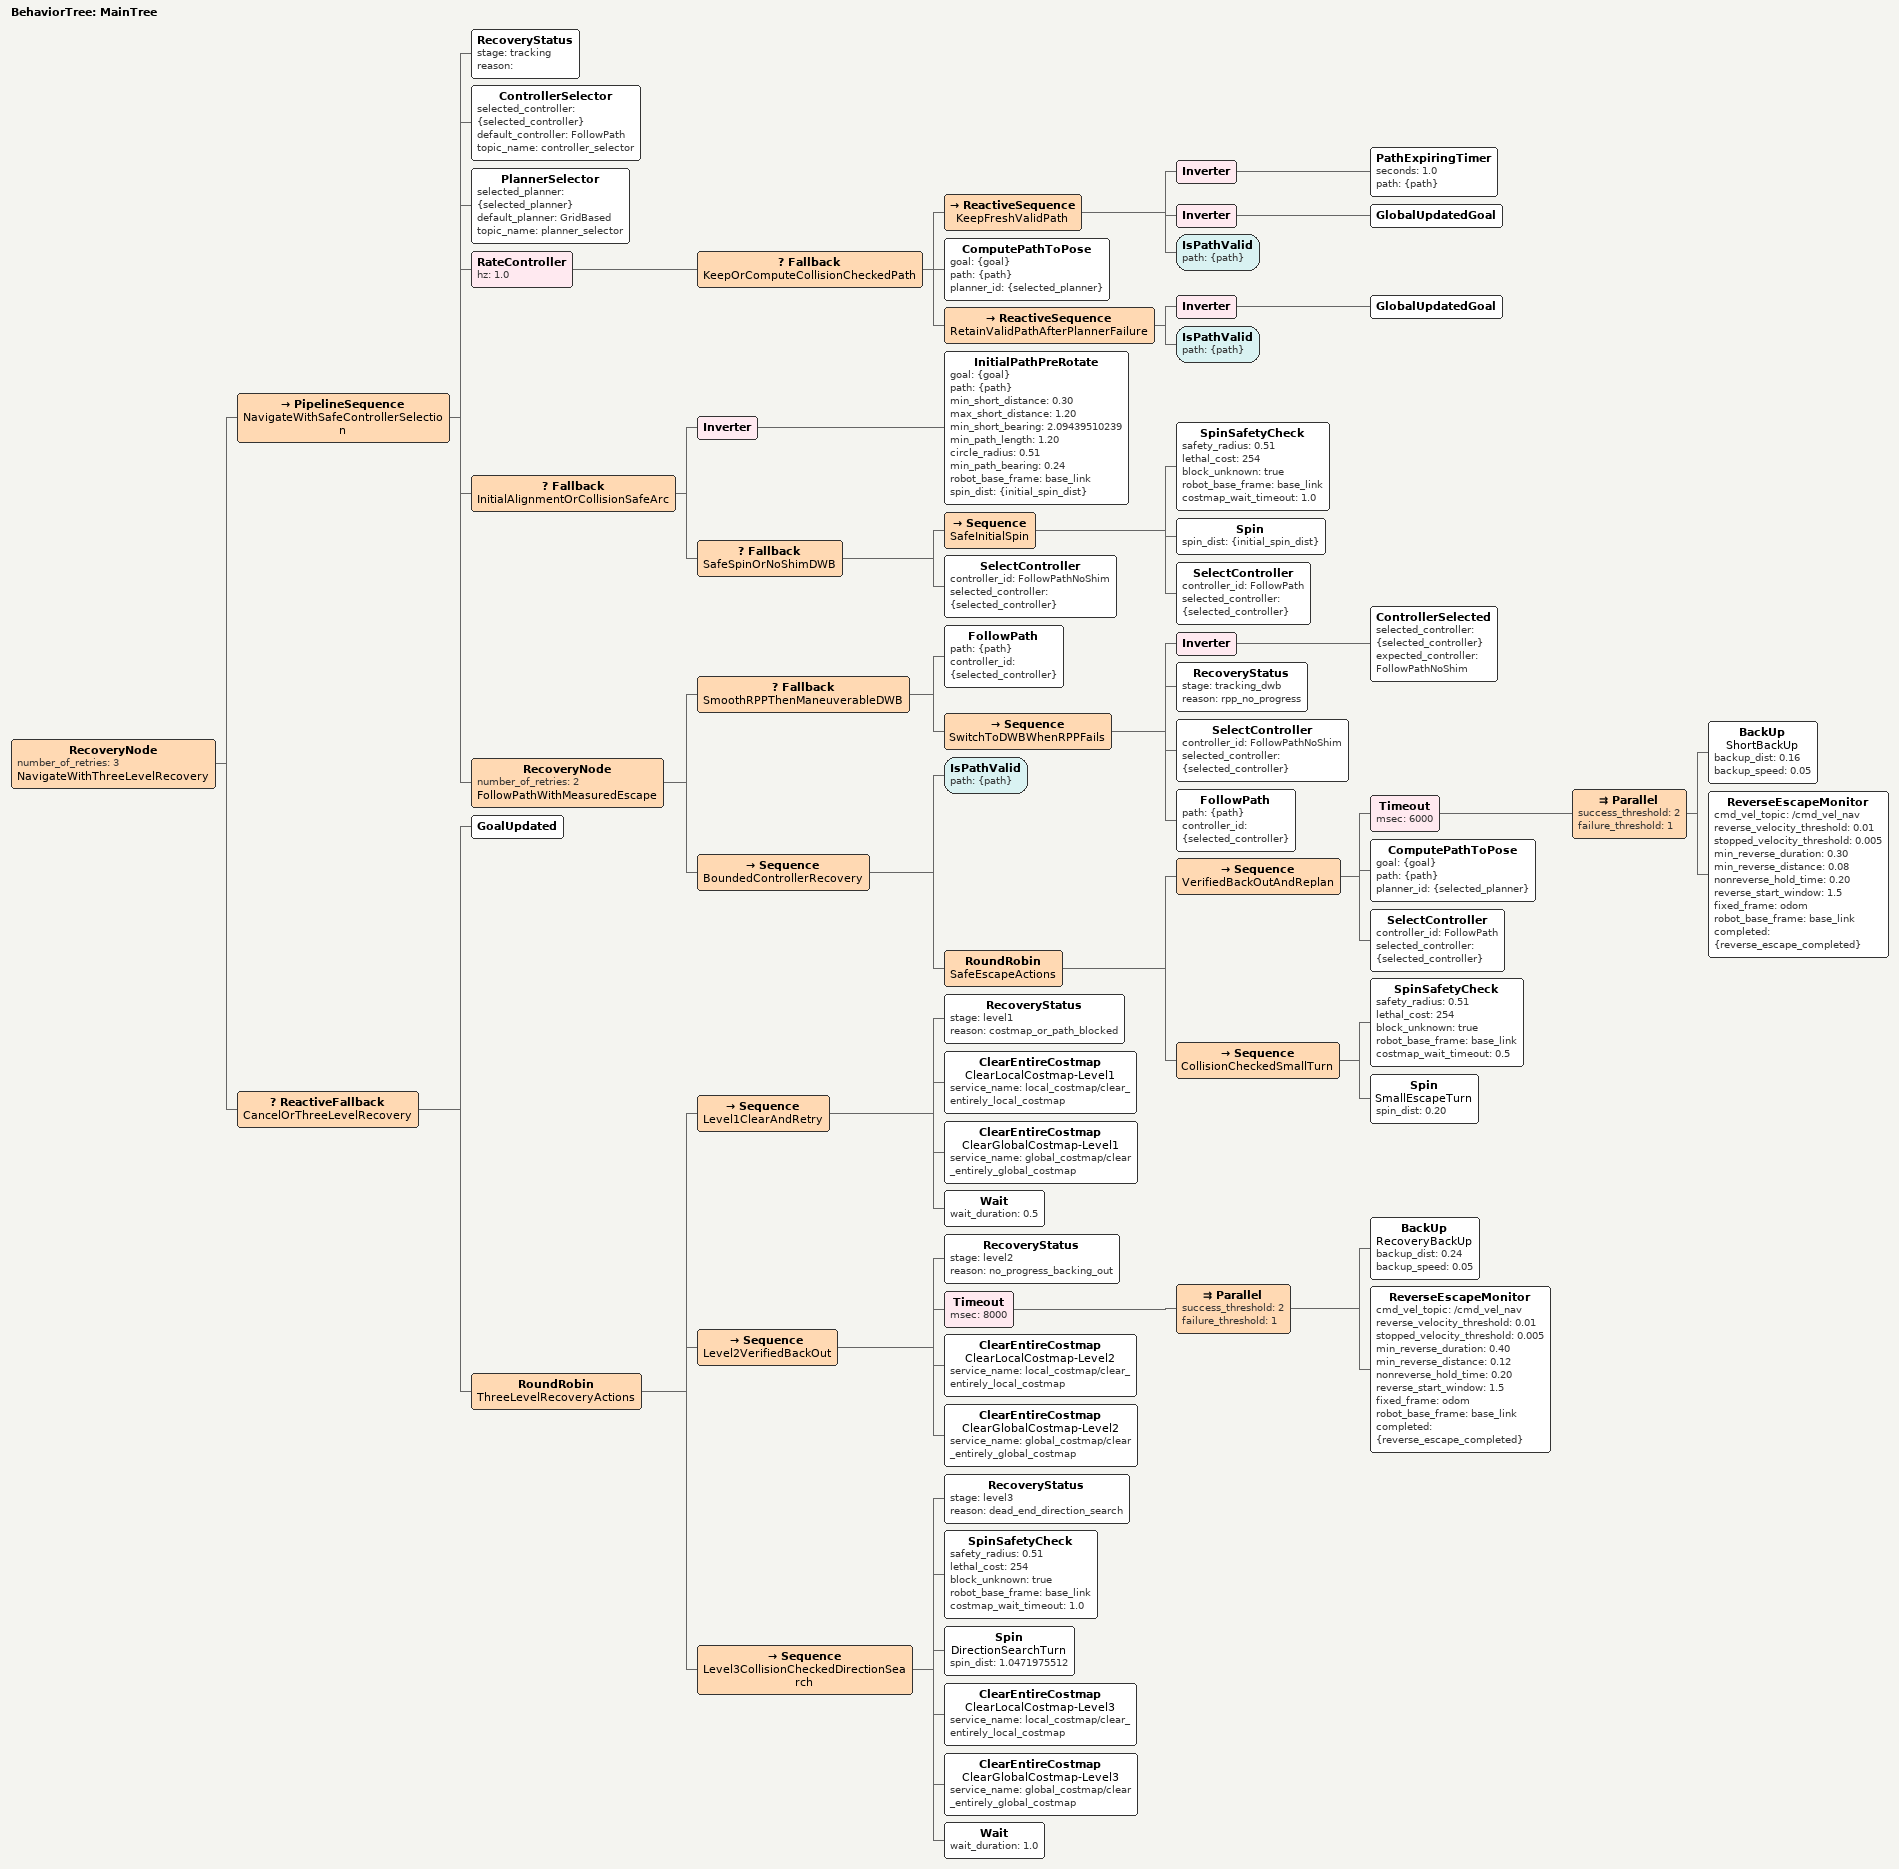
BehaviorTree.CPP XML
<!-- BehaviorTree.CPP 3 / Nav2 Humble real-vehicle navigation tree. -->
<root main_tree_to_execute="MainTree">
  <BehaviorTree ID="MainTree">
    <RecoveryNode number_of_retries="3" name="NavigateWithThreeLevelRecovery">
      <PipelineSequence name="NavigateWithSafeControllerSelection">
      <RecoveryStatus stage="tracking" reason=""/>
      <ControllerSelector selected_controller="{selected_controller}" default_controller="FollowPath" topic_name="controller_selector"/>
      <PlannerSelector selected_planner="{selected_planner}" default_planner="GridBased" topic_name="planner_selector"/>

      <RateController hz="1.0">
        <Fallback name="KeepOrComputeCollisionCheckedPath">
          <ReactiveSequence name="KeepFreshValidPath">
            <Inverter><PathExpiringTimer seconds="1.0" path="{path}"/></Inverter>
            <Inverter><GlobalUpdatedGoal/></Inverter>
            <IsPathValid path="{path}"/>
          </ReactiveSequence>
          <ComputePathToPose goal="{goal}" path="{path}" planner_id="{selected_planner}"/>
          <ReactiveSequence name="RetainValidPathAfterPlannerFailure">
            <Inverter><GlobalUpdatedGoal/></Inverter>
            <IsPathValid path="{path}"/>
          </ReactiveSequence>
        </Fallback>
      </RateController>

      <!-- Evaluate once for each new goal. Spin only when the complete square
           chassis sweep is clear in both local and global costmaps. -->
      <Fallback name="InitialAlignmentOrCollisionSafeArc">
        <Inverter>
          <InitialPathPreRotate goal="{goal}"
                                path="{path}"
                                min_short_distance="0.30"
                                max_short_distance="1.20"
                                min_short_bearing="2.09439510239"
                                min_path_length="1.20"
                                circle_radius="0.51"
                                min_path_bearing="0.24"
                                robot_base_frame="base_link"
                                spin_dist="{initial_spin_dist}"/>
        </Inverter>
        <Fallback name="SafeSpinOrNoShimDWB">
          <Sequence name="SafeInitialSpin">
            <SpinSafetyCheck safety_radius="0.51"
                             lethal_cost="254"
                             block_unknown="true"
                             robot_base_frame="base_link"
                             costmap_wait_timeout="1.0"/>
            <Spin spin_dist="{initial_spin_dist}"/>
            <SelectController controller_id="FollowPath" selected_controller="{selected_controller}"/>
          </Sequence>
          <SelectController controller_id="FollowPathNoShim" selected_controller="{selected_controller}"/>
        </Fallback>
      </Fallback>

      <RecoveryNode number_of_retries="2" name="FollowPathWithMeasuredEscape">
        <Fallback name="SmoothRPPThenManeuverableDWB">
          <FollowPath path="{path}" controller_id="{selected_controller}"/>
          <Sequence name="SwitchToDWBWhenRPPFails">
            <Inverter>
              <ControllerSelected selected_controller="{selected_controller}"
                                  expected_controller="FollowPathNoShim"/>
            </Inverter>
            <RecoveryStatus stage="tracking_dwb" reason="rpp_no_progress"/>
            <SelectController controller_id="FollowPathNoShim"
                              selected_controller="{selected_controller}"/>
            <FollowPath path="{path}" controller_id="{selected_controller}"/>
          </Sequence>
        </Fallback>
        <Sequence name="BoundedControllerRecovery">
          <IsPathValid path="{path}"/>
          <RoundRobin name="SafeEscapeActions">
            <!-- BackUp already performs footprint collision checking. The
                 monitor additionally requires real odom displacement before
                 the recovery is accepted. -->
            <Sequence name="VerifiedBackOutAndReplan">
              <Timeout msec="6000">
                <Parallel success_threshold="2" failure_threshold="1">
                  <BackUp name="ShortBackUp" backup_dist="0.16" backup_speed="0.05"/>
                  <ReverseEscapeMonitor cmd_vel_topic="/cmd_vel_nav"
                                        reverse_velocity_threshold="0.01"
                                        stopped_velocity_threshold="0.005"
                                        min_reverse_duration="0.30"
                                        min_reverse_distance="0.08"
                                        nonreverse_hold_time="0.20"
                                        reverse_start_window="1.5"
                                        fixed_frame="odom"
                                        robot_base_frame="base_link"
                                        completed="{reverse_escape_completed}"/>
                </Parallel>
              </Timeout>
              <ComputePathToPose goal="{goal}" path="{path}" planner_id="{selected_planner}"/>
              <SelectController controller_id="FollowPath" selected_controller="{selected_controller}"/>
            </Sequence>
            <Sequence name="CollisionCheckedSmallTurn">
              <SpinSafetyCheck safety_radius="0.51"
                               lethal_cost="254"
                               block_unknown="true"
                               robot_base_frame="base_link"
                               costmap_wait_timeout="0.5"/>
              <Spin name="SmallEscapeTurn" spin_dist="0.20"/>
            </Sequence>
          </RoundRobin>
        </Sequence>
      </RecoveryNode>
      </PipelineSequence>

      <!-- Progressive recovery remains inside Nav2 so every motion is checked
           against the local costmap and passes through the safety arbiter. -->
      <ReactiveFallback name="CancelOrThreeLevelRecovery">
        <GoalUpdated/>
        <RoundRobin name="ThreeLevelRecoveryActions">
          <Sequence name="Level1ClearAndRetry">
            <RecoveryStatus stage="level1" reason="costmap_or_path_blocked"/>
            <ClearEntireCostmap name="ClearLocalCostmap-Level1" service_name="local_costmap/clear_entirely_local_costmap"/>
            <ClearEntireCostmap name="ClearGlobalCostmap-Level1" service_name="global_costmap/clear_entirely_global_costmap"/>
            <Wait wait_duration="0.5"/>
          </Sequence>

          <Sequence name="Level2VerifiedBackOut">
            <RecoveryStatus stage="level2" reason="no_progress_backing_out"/>
            <Timeout msec="8000">
              <Parallel success_threshold="2" failure_threshold="1">
                <BackUp name="RecoveryBackUp" backup_dist="0.24" backup_speed="0.05"/>
                <ReverseEscapeMonitor cmd_vel_topic="/cmd_vel_nav"
                                      reverse_velocity_threshold="0.01"
                                      stopped_velocity_threshold="0.005"
                                      min_reverse_duration="0.40"
                                      min_reverse_distance="0.12"
                                      nonreverse_hold_time="0.20"
                                      reverse_start_window="1.5"
                                      fixed_frame="odom"
                                      robot_base_frame="base_link"
                                      completed="{reverse_escape_completed}"/>
              </Parallel>
            </Timeout>
            <ClearEntireCostmap name="ClearLocalCostmap-Level2" service_name="local_costmap/clear_entirely_local_costmap"/>
            <ClearEntireCostmap name="ClearGlobalCostmap-Level2" service_name="global_costmap/clear_entirely_global_costmap"/>
          </Sequence>

          <Sequence name="Level3CollisionCheckedDirectionSearch">
            <RecoveryStatus stage="level3" reason="dead_end_direction_search"/>
            <SpinSafetyCheck safety_radius="0.51"
                             lethal_cost="254"
                             block_unknown="true"
                             robot_base_frame="base_link"
                             costmap_wait_timeout="1.0"/>
            <!-- A bounded 60 degree search avoids the map damage seen during
                 forced 360 degree spins while still exposing a new route. -->
            <Spin name="DirectionSearchTurn" spin_dist="1.0471975512"/>
            <ClearEntireCostmap name="ClearLocalCostmap-Level3" service_name="local_costmap/clear_entirely_local_costmap"/>
            <ClearEntireCostmap name="ClearGlobalCostmap-Level3" service_name="global_costmap/clear_entirely_global_costmap"/>
            <Wait wait_duration="1.0"/>
          </Sequence>
        </RoundRobin>
      </ReactiveFallback>
    </RecoveryNode>
  </BehaviorTree>
</root>
